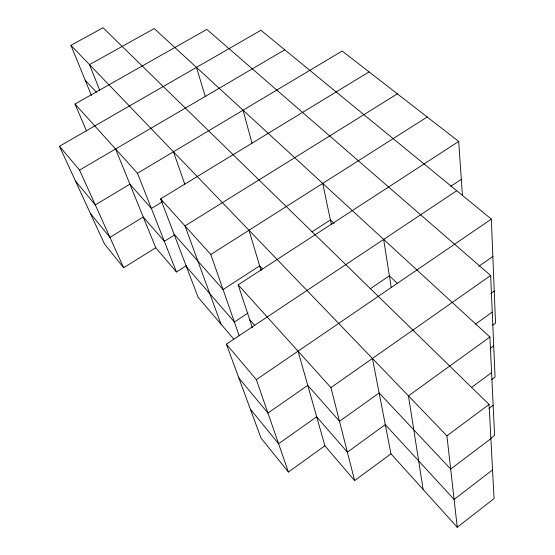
<?xml version="1.0" encoding="UTF-8"?>
<svg xmlns="http://www.w3.org/2000/svg" width="555" height="555" viewBox="0 0 555 555"><rect width="100%" height="100%" fill="white"/><g stroke="black" fill="none" stroke-linecap="round" stroke-linejoin="round"><path stroke-width="0.83" d="M372.44 358.475L390.963 453.823L457.251 527.25L494.061 498.633L489.073 404.456L103.036 27.75L70.936 45.343L91.443 95.481M492.542 469.939L454.108 499.431L385.295 424.637L347.381 452.172L316.669 416.791L278.596 443.75L250.374 409.208M490.516 438.499L494.588 435.418L489.898 337.031L154.214 28.569L89.487 64.609L99.685 90.153M490.884 438.665L450.681 469.079L379.141 392.968L339.514 421.287L307.754 385.357L267.947 413.066L238.879 378.017M457.251 527.25L446.928 435.835L489.073 404.456M488.99 408.431L493.152 405.323M298.049 351.176L324.904 445.797L354.624 480.595L390.963 453.823M491.612 379.648L495.074 377.095L490.655 275.495L206.821 29.408L75.001 104.021L86.566 131.063M471.341 387.522L491.598 372.641M490.259 348.415L493.721 345.904M489.898 337.031L408.445 395.868L423.139 489.461M456.73 190.74L226.398 344.149L260.989 438.027L288.413 472.034L324.904 445.797M492.75 325.112L495.532 323.114L491.348 219.107L260.926 30.275L59.468 146.263L104.458 243.929L123.654 267.732L155.747 247.745L115.579 148.99M475.6 324.044L492.25 312.146M490.71 293.581L494.241 291.084M354.624 480.595L330.933 387.605L490.655 275.495M478.743 266.338L492.854 256.514M288.413 472.034L256.354 379.662L491.348 219.107M370.164 288.871L389.388 275.821L397.56 283.563M450.681 186.355L461.316 179.3M248.016 313.02L234.397 322.018L186.515 266.858M252.338 327.721L238.164 284.819L458.701 141.428L342.171 51.018L137.487 173.264L75.001 104.021M311.834 231.983L330.398 219.94L334.138 223.485M239.233 335.865L210.817 254.509L427.211 116.994M155.747 247.745L176.441 271.971L186.633 265.505M397.373 93.85L185.002 225.906L220.952 324.085M174.464 235.022L164.349 241.321L143.252 217.026L109.952 237.387L90.451 213.522M162.421 201.77L151.397 208.5L129.898 184.184L95.294 204.913L75.487 181.041M233.773 339.098L198.149 297.39L160.596 198.863L369.068 71.886M59.468 146.263L79.573 170.094L284.771 49.818M70.936 45.343L446.928 435.835M85.22 80.274L96.431 92.199M262.55 268.932L259.643 265.831L223.061 289.564L174.027 234.099M160.596 198.863L210.817 254.509M238.164 284.819L330.933 387.605M249.674 319.673L254.752 325.41M226.398 344.149L256.354 379.662M79.573 170.094L123.654 267.732M137.487 173.264L176.441 271.971M173.438 151.792L184.801 184.184M196.463 67.391L205.385 96.854M248.987 230.256L261.121 270.778M243.062 110.209L252.012 143.239M322.712 183.4L331.286 224.185M383.658 239.406L391.24 287.601M458.701 141.428L462.44 195.596"/></g></svg>
